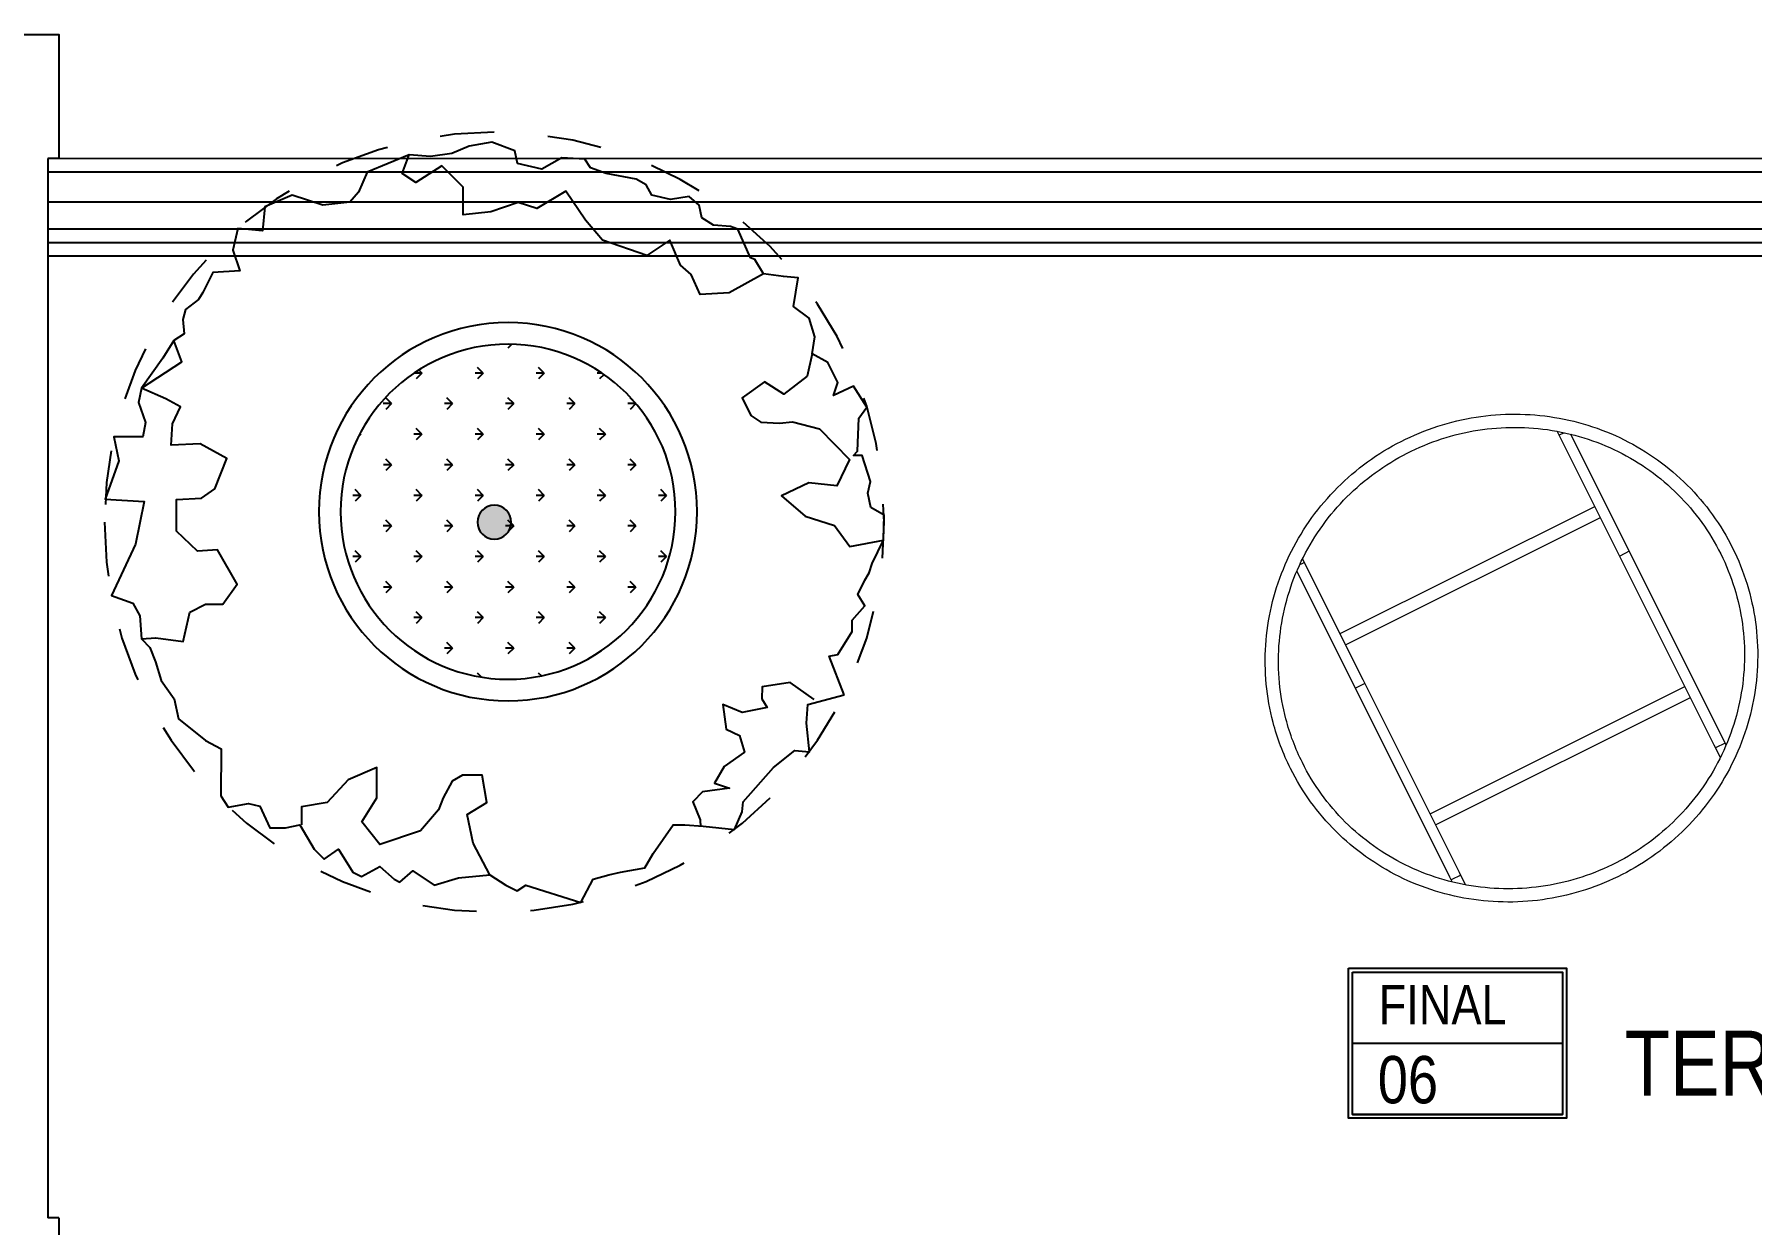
# Model space of a CAD drawing. Header units: metres. Extents: x -23 to 570, y -25 to 184.
# Drawn here: x 125.6 to 128.778, y 7.192 to 9.395 of the extents above; entities that cross this region are included whole.
import ezdxf
from ezdxf.enums import TextEntityAlignment as Align

# ---------------------------------------------------------------- set-up
doc = ezdxf.new("R2010")
doc.units = ezdxf.units.M
doc.header["$LTSCALE"] = 0.1
doc.linetypes.add('DUPLEX SUPERIOR$0$HIDDEN', pattern=[0.375, 0.25, -0.125])
for name, color, linetype in [('ARQ-SIM', 1, 'Continuous'), ('ARQ-TXT', 2, 'Continuous'), ('DUPLEX SUPERIOR$0$ARQ-ALV ACAB', 4, 'Continuous'), ('DUPLEX SUPERIOR$0$ARQ-AUX', 7, 'Continuous'), ('DUPLEX SUPERIOR$0$ARQ-AUX2', 2, 'Continuous'), ('DUPLEX SUPERIOR$0$ARQ-HID', 7, 'Continuous'), ('DUPLEX SUPERIOR$0$ARQ-HTC', 251, 'Continuous'), ('DUPLEX SUPERIOR$0$ARQ-MOB', 7, 'Continuous'), ('DUPLEX SUPERIOR$0$PA_PL_ARVORES', 98, 'Continuous')]:
    doc.layers.add(name, color=color, linetype=linetype)
doc.styles.add('Adesa', font='ARIALN.TTF')
doc.styles.add('M50', font='ARIALN.TTF', dxfattribs={"height": 0.15})

# ---------------------------------------------------------------- blocks, each defined once
blk = doc.blocks.new('DUPLEX SUPERIOR$0$planta duplex inferior tipo 1')
at = {"layer": 'DUPLEX SUPERIOR$0$ARQ-ALV ACAB'}
for points in [[(11.165, 6.1901), (11.0749, 6.1901), (11.0749, 5.9601)], [(-0.025, 0.0699), (-0.025, 5.96), (11.0749, 5.9601)], [(11.0749, 5.9601), (11.095, 5.9601)], [(11.095, 5.9601), (11.095, 3.9999)], [(11.0749, 3.9999), (11.0749, 0.26)]]:
    blk.add_lwpolyline(points, dxfattribs=at)
at = {"layer": 'DUPLEX SUPERIOR$0$ARQ-ALV ACAB', "elevation": 0}
for points in [[(11.095, 5.7801), (0.155, 5.78), (0.155, 0.1049)], [(11.0749, 3.9999), (11.095, 3.9999)]]:
    blk.add_lwpolyline(points, dxfattribs=at)
at = {"layer": 'DUPLEX SUPERIOR$0$ARQ-AUX'}
blk.add_line((11.095, 5.805, 0), (0.13, 5.8049, 0), dxfattribs=at)
blk.add_lwpolyline([(0, 0.1049), (0, 5.935), (11.095, 5.9351)], dxfattribs=at)
at = {"layer": 'DUPLEX SUPERIOR$0$ARQ-AUX2'}
for points in [[(11.095, 5.8801), (0.055, 5.88), (0.055, 0.1049)], [(11.095, 5.8301), (0.105, 5.83), (0.105, 0.1049)]]:
    blk.add_lwpolyline(points, dxfattribs=at)
blk = doc.blocks.new('*U1089')
at = {"lineweight": 0}
for p, q in [((-290.5, 83.3), (-290.5, 318.5)), ((-280.9, 326.4), (-270.7, 326.4)), ((-270.7, 326.4), (-270.7, 334.4)), ((-270.7, 83.3), (-270.7, 326.4)), ((256.4, 328.5), (256.4, 334.4)), ((256.4, 326.4), (256.4, 328.5)), ((256.4, 325.9), (256.4, 326.4)), ((256.4, 326.4), (261.9, 326.4)), ((256.4, 83.3), (256.4, 325.9)), ((261.9, 326.4), (266.6, 326.4)), ((276.1, 83.3), (276.1, 318.5)), ((256.4, 179.1), (-270.7, 179.1)), ((256.4, 156), (-270.7, 156)), ((-290.5, -314.8), (-290.5, 83.3)), ((-290.5, 76.2), (-270.7, 76.2)), ((-270.7, -314.8), (-270.7, 83.3)), ((256.4, -314.8), (256.4, 83.3)), ((256.4, 76.2), (276.1, 76.2)), ((276.1, -314.8), (276.1, 83.3)), ((256.4, -193.3), (-270.7, -193.3)), ((256.4, -216.4), (-270.7, -216.4)), ((-290.5, -324.7), (-290.5, -314.8)), ((-270.7, -340.6), (-270.7, -314.8)), ((256.4, -340.6), (256.4, -314.8)), ((276.1, -324.7), (276.1, -314.8)), ((-290.5, -320.6), (-270.7, -320.6)), ((256.4, -320.6), (276.1, -320.6))]:
    blk.add_line(p, q, dxfattribs=at)
for points, knots in [([(450, -3.1), (450, -51.1), (442.1, -99.1), (411.5, -190.2), (388.7, -233.3), (330.5, -310.3), (295.1, -344.1), (215.2, -399.2), (170.8, -420.4), (77.3, -448), (28.3, -454.3), (-69.2, -451.6), (-117.7, -442.4), (-209.4, -409.6), (-252.5, -385.9), (-329.1, -326.3), (-362.4, -290.4), (-416, -210.2), (-436.2, -165.8), (-461.4, -73.1), (-466.4, -24.8), (-460.7, 71), (-450, 118.5), (-414, 207.7), (-388.7, 249.4), (-326.1, 322.9), (-288.7, 354.7), (-205.7, 405.1), (-160.1, 423.7), (-65.2, 445.8), (-15.9, 449.4), (81.3, 441), (129.2, 429.1), (218.8, 391), (260.5, 364.9), (333.3, 301), (364.5, 263.3), (413.2, 180.1), (430.8, 134.7), (446.8, 57.8), (450, 27.3), (450, -3.1)], [0, 0, 0, 0, 0.319721, 0.319721, 0.639501, 0.639501, 0.959429, 0.959429, 1.279526, 1.279526, 1.599751, 1.599751, 1.920017, 1.920017, 2.240224, 2.240224, 2.560293, 2.560293, 2.880189, 2.880189, 3.19995, 3.19995, 3.519674, 3.519674, 3.839475, 3.839475, 4.159434, 4.159434, 4.47956, 4.47956, 4.7998, 4.7998, 5.120062, 5.120062, 5.440249, 5.440249, 5.760286, 5.760286, 6.080153, 6.080153, 6.283185, 6.283185, 6.283185, 6.283185]), ([(425.5, -3.1), (425.5, -48.5), (418, -93.9), (389, -180.1), (367.4, -220.9), (312.2, -293.8), (278.7, -325.8), (203, -377.8), (160.9, -397.8), (72.5, -423.8), (26.2, -429.8), (-66.1, -427.1), (-111.9, -418.5), (-198.6, -387.4), (-239.4, -365), (-311.8, -308.7), (-343.4, -274.8), (-394.1, -199), (-413.2, -157.1), (-437.1, -69.3), (-441.8, -23.6), (-436.4, 67.1), (-426.3, 112), (-392.2, 196.4), (-368.2, 235.8), (-308.8, 305.4), (-273.4, 335.4), (-194.8, 383), (-151.6, 400.6), (-61.8, 421.4), (-15.2, 424.7), (76.7, 416.8), (122, 405.5), (206.7, 369.5), (246.1, 344.8), (315, 284.5), (344.5, 248.8), (390.7, 170.2), (407.3, 127.2), (422.5, 54.5), (425.5, 25.7), (425.5, -3.1)], [0, 0, 0, 0, 0.320303, 0.320303, 0.640542, 0.640542, 0.96062, 0.96062, 1.280513, 1.280513, 1.60027, 1.60027, 1.919982, 1.919982, 2.239757, 2.239757, 2.559683, 2.559683, 2.879795, 2.879795, 3.200054, 3.200054, 3.520355, 3.520355, 3.84057, 3.84057, 4.160614, 4.160614, 4.480477, 4.480477, 4.800217, 4.800217, 5.119934, 5.119934, 5.439731, 5.439731, 5.759689, 5.759689, 6.079833, 6.079833, 6.283185, 6.283185, 6.283185, 6.283185])]:
    blk.add_open_spline(points, degree=3, knots=knots, dxfattribs=at)
blk = doc.blocks.new('DUPLEX SUPERIOR$0$Vaso 70x70x70')
at = {"layer": 'DUPLEX SUPERIOR$0$ARQ-HTC'}
h = blk.add_hatch(dxfattribs=at)
h.set_pattern_fill('GRASS1', color=94, scale=0.1, style=0)
h.set_pattern_definition([(90, (0, 0), (-0.056568542, 0.056568542), [0.015, -0.098137085]), (45, (0, 0), (-0.056568542, 0.056568542), [0.015, -0.065]), (135, (0, 0), (-0.056568542, -0.056568542), [0.015, -0.065])])
h.paths.add_polyline_path([(155.933, 138.7003, 1), (155.313, 138.7003, 1)])
for radius in [0.35, 0.31]:
    blk.add_circle((155.623, 138.7003), radius)
blk = doc.blocks.new('DUPLEX SUPERIOR$0$arvore_01A')
at = {"layer": 'DUPLEX SUPERIOR$0$PA_PL_ARVORES'}
h = blk.add_hatch(color=256, dxfattribs=at)
h.dxf.hatch_style = 1
edge = h.paths.add_edge_path()
edge.add_arc((0, 0), 0.0152, 0, 360)
for points in [[(0.1549, -0.3139), (0.1201, -0.3006), (0.1188, -0.3083), (0.0982, -0.3211), (0.0879, -0.3211), (0.0751, -0.3327), (0.0648, -0.3262), (0.052, -0.3327), (0.0455, -0.3365), (0.037, -0.3392), (0.0162, -0.3493), (-0.0063, -0.3499), (-0.0133, -0.338), (-0.0261, -0.3354), (-0.0367, -0.3378), (-0.0598, -0.3301), (-0.0598, -0.3224), (-0.0638, -0.326), (-0.0934, -0.3273), (-0.1034, -0.3344), (-0.1222, -0.3225), (-0.1138, -0.3044), (-0.1254, -0.3083), (-0.1434, -0.2993), (-0.1511, -0.2852), (-0.1665, -0.2878), (-0.1832, -0.2826), (-0.1935, -0.2685), (-0.2194, -0.2727), (-0.2205, -0.2595), (-0.223, -0.2416), (-0.2359, -0.2339), (-0.2372, -0.23), (-0.2629, -0.2185), (-0.2654, -0.2121), (-0.2667, -0.1967), (-0.2731, -0.1864), (-0.2847, -0.1838), (-0.2924, -0.1749), (-0.2898, -0.1582), (-0.2937, -0.1415), (-0.3027, -0.1364), (-0.3078, -0.1274), (-0.313, -0.1005), (-0.3181, -0.0863), (-0.3258, -0.0812), (-0.3271, -0.0607), (-0.3168, -0.0427), (-0.322, -0.0209), (-0.3335, -0.0184), (-0.3412, 0.0022), (-0.3374, 0.0227), (-0.331, 0.0381), (-0.3284, 0.0573), (-0.3297, 0.0766), (-0.3143, 0.1142), (-0.2963, 0.1219), (-0.2873, 0.1296), (-0.2847, 0.154), (-0.2936, 0.1815), (-0.2831, 0.2059), (-0.2615, 0.208), (-0.2636, 0.2302), (-0.2442, 0.2348), (-0.2256, 0.2284), (-0.2243, 0.2528), (-0.2063, 0.2618), (-0.1999, 0.2656), (-0.1909, 0.2772), (-0.1819, 0.2797), (-0.1691, 0.2785), (-0.1632, 0.2877), (-0.1472, 0.2977), (-0.1203, 0.3169), (-0.1074, 0.3195), (-0.0894, 0.3131), (-0.0766, 0.3157), (-0.0768, 0.3415), (-0.0552, 0.3371), (-0.0208, 0.3494), (-0.0187, 0.3144), (0.0198, 0.3221), (0.0657, 0.3438), (0.0725, 0.3246), (0.084, 0.3182), (0.1046, 0.3169), (0.1123, 0.3092), (0.1252, 0.3041), (0.1419, 0.299), (0.1586, 0.2874), (0.1766, 0.2836), (0.1958, 0.2592), (0.2035, 0.2451), (0.2455, 0.2456), (0.2558, 0.2389), (0.2524, 0.2207), (0.2549, 0.2105), (0.2742, 0.2015), (0.2742, 0.1874), (0.2717, 0.1745), (0.2935, 0.1617), (0.3025, 0.1527), (0.2935, 0.1399), (0.3141, 0.1271), (0.3179, 0.1194), (0.3089, 0.1027), (0.3205, 0.0899), (0.323, 0.0847), (0.3128, 0.0732), (0.3256, 0.0539), (0.3192, 0.0321), (0.3166, 0.0039), (0.3256, -0.0102), (0.3308, -0.0205), (0.3256, -0.0282), (0.3413, -0.0777), (0.3205, -0.0888), (0.3166, -0.1029), (0.314, -0.1132), (0.3102, -0.135), (0.2973, -0.1427), (0.2716, -0.1606), (0.2716, -0.1709), (0.2729, -0.1876), (0.2757, -0.2156), (0.26, -0.2225), (0.2511, -0.2235), (0.2202, -0.2507), (0.2048, -0.2699), (0.2062, -0.2828), (0.1804, -0.2802), (0.1637, -0.2815), (0.1549, -0.3139)], [(0.1046, 0.3169), (0.1038, 0.3038), (0.1038, 0.3038), (0.1069, 0.2795), (0.0807, 0.2735), (0.0736, 0.2593), (0.0736, 0.2438), (0.0557, 0.2308), (0.0248, 0.2486), (0.026, 0.2664), (0.0081, 0.2854), (-0.0204, 0.2854), (-0.0216, 0.2628), (-0.03, 0.251), (-0.0573, 0.2403), (-0.0704, 0.264), (-0.0692, 0.2902), (-0.0883, 0.289), (-0.1037, 0.2818), (-0.1109, 0.2949), (-0.1203, 0.3169), (-0.1439, 0.2805), (-0.1632, 0.2877)], [(0.3166, 0.0039), (0.2879, 0.019), (0.2622, 0.0244), (0.2514, 0.0068), (0.227, 0.0109), (0.227, 0.0285), (0.2324, 0.0379), (0.2473, 0.046), (0.2581, 0.0501), (0.2771, 0.0663), (0.2893, 0.1028), (0.269, 0.119), (0.2473, 0.1055), (0.2202, 0.1055), (0.2311, 0.1312), (0.2514, 0.1501), (0.2554, 0.1731), (0.2717, 0.1731)], [(-0.223, -0.2416), (-0.2059, -0.2109), (-0.2045, -0.1848), (-0.2224, -0.1766), (-0.2306, -0.167), (-0.2532, -0.1574), (-0.2395, -0.1368), (-0.2532, -0.097), (-0.2711, -0.0819), (-0.2972, -0.0641), (-0.2815, -0.038), (-0.287, -0.0215), (-0.2787, 0.0032), (-0.276, 0.0279), (-0.3007, 0.0279), (-0.32, 0.0471), (-0.3049, 0.0705), (-0.3131, 0.0828), (-0.3297, 0.0766)], [(0.1591, -0.2871), (0.1439, -0.2656), (0.1476, -0.2405), (0.1586, -0.2401), (0.1663, -0.2449), (0.1707, -0.2226), (0.1637, -0.2051), (0.1858, -0.2081), (0.1915, -0.22), (0.2065, -0.2246), (0.2192, -0.2062), (0.2341, -0.1976), (0.2387, -0.2112), (0.2419, -0.1869), (0.251, -0.1782), (0.2672, -0.1847), (0.2735, -0.1852)], [(-0.1511, -0.2852), (-0.131, -0.2808), (-0.1149, -0.26), (-0.1259, -0.2426), (-0.1116, -0.2225), (-0.0958, -0.2302), (-0.0897, -0.2392), (-0.0889, -0.2561), (-0.09, -0.2676), (-0.0838, -0.2918), (-0.0563, -0.3187), (-0.0328, -0.3076), (-0.0355, -0.2822), (-0.0236, -0.2579), (-0.0053, -0.2789), (0.0028, -0.3054), (0.0217, -0.3191), (0.0162, -0.3493)]]:
    blk.add_lwpolyline(points, dxfattribs=at)
at = {"layer": 'DUPLEX SUPERIOR$0$PA_PL_ARVORES', "color": 253, "linetype": 'DUPLEX SUPERIOR$0$HIDDEN', "ltscale": 0.2}
blk.add_circle((0, 0), 0.35, dxfattribs=at)
at = {"layer": 'DUPLEX SUPERIOR$0$PA_PL_ARVORES'}
blk.add_circle((0, 0), 0.0152, dxfattribs=at)
blk = doc.blocks.new('DUPLEX SUPERIOR$0$layout dupl sup tipo 1')
at = {"layer": 'DUPLEX SUPERIOR$0$ARQ-MOB', "color": 251}
for name, p, xscale, yscale, zscale, rotation in [('*U1089', (-28.3011, -8.2995, -0.1142), -0.001, 0.001, 0.001, 206.5496364795411), ('DUPLEX SUPERIOR$0$arvore_01A', (-26.4264, -8.5513, -0.1142), -2.061660891913631, 2.061660891913631, 2.061660891913631, 270)]:
    blk.add_blockref(name, p, dxfattribs=dict(at, xscale=xscale, yscale=yscale, zscale=zscale, rotation=rotation))
at = {"layer": 'DUPLEX SUPERIOR$0$ARQ-MOB', "color": 251, "xscale": -1, "rotation": 270}
blk.add_blockref('DUPLEX SUPERIOR$0$Vaso 70x70x70', (-165.152, -164.1938, -0.1142), dxfattribs=at)
blk = doc.blocks.new('DUPLEX SUPERIOR')
at = {"layer": 'DUPLEX SUPERIOR$0$ARQ-HID', "xscale": -1, "rotation": 180}
blk.add_blockref('DUPLEX SUPERIOR$0$planta duplex inferior tipo 1', (-36.72, -3.2049, 0), dxfattribs=at)
at = {"layer": 'DUPLEX SUPERIOR$0$ARQ-MOB'}
blk.add_blockref('DUPLEX SUPERIOR$0$layout dupl sup tipo 1', (-0.025, 0.0591, 0.1142), dxfattribs=at)
blk = doc.blocks.new('N AP')
for points in [[(0.3098, 0.5223), (0.8624, 0.5223), (0.8624, 0.1419), (0.3098, 0.1419)], [(0.3198, 0.5123), (0.8524, 0.5123), (0.8524, 0.1519), (0.3198, 0.1519)]]:
    blk.add_lwpolyline(points, close=True)
for points in [[(0.3198, 0.3321), (0.8524, 0.3321)], [(0.3198, 0.1519), (0.8524, 0.1519)]]:
    blk.add_lwpolyline(points)
at = {"insert": (0.3864, 0.4801), "char_height": 0.1, "attachment_point": 1, "style": 'Adesa'}
blk.add_mtext_dynamic_manual_height_columns('FINAL', width=0.3501, gutter_width=50, heights=[0], dxfattribs=at)
at = {"style": 'Adesa'}
blk.add_attdef('00', text='', height=0.1, dxfattribs=at).set_placement((0.5673, 0.171), align=Align.CENTER)

msp = doc.modelspace()

# ---------------------------------------------------------------- block references
at = {"rotation": 180}
msp.add_blockref('DUPLEX SUPERIOR', (100, 0), dxfattribs=at)

# ---------------------------------------------------------------- next in the draw order: block references
at = {"layer": 'ARQ-SIM'}
ref = msp.add_blockref('N AP', (127.806, 7.2856), dxfattribs=dict(at, xscale=0.73, yscale=0.73, zscale=0.73))
ref.add_attrib('00', '06', dxfattribs={"layer": '0', "height": 0.0876, "style": 'Adesa'}).set_placement((128.1423, 7.4169), align=Align.CENTER)

# ---------------------------------------------------------------- next in the draw order: texts
at = {"layer": 'ARQ-TXT', "style": 'M50'}
msp.add_text('TERRAÇO DESCOBERTO', height=0.12, dxfattribs=at).set_placement((129.3795, 7.4737, 0), align=Align.MIDDLE)

doc.saveas('drawing.dxf')
